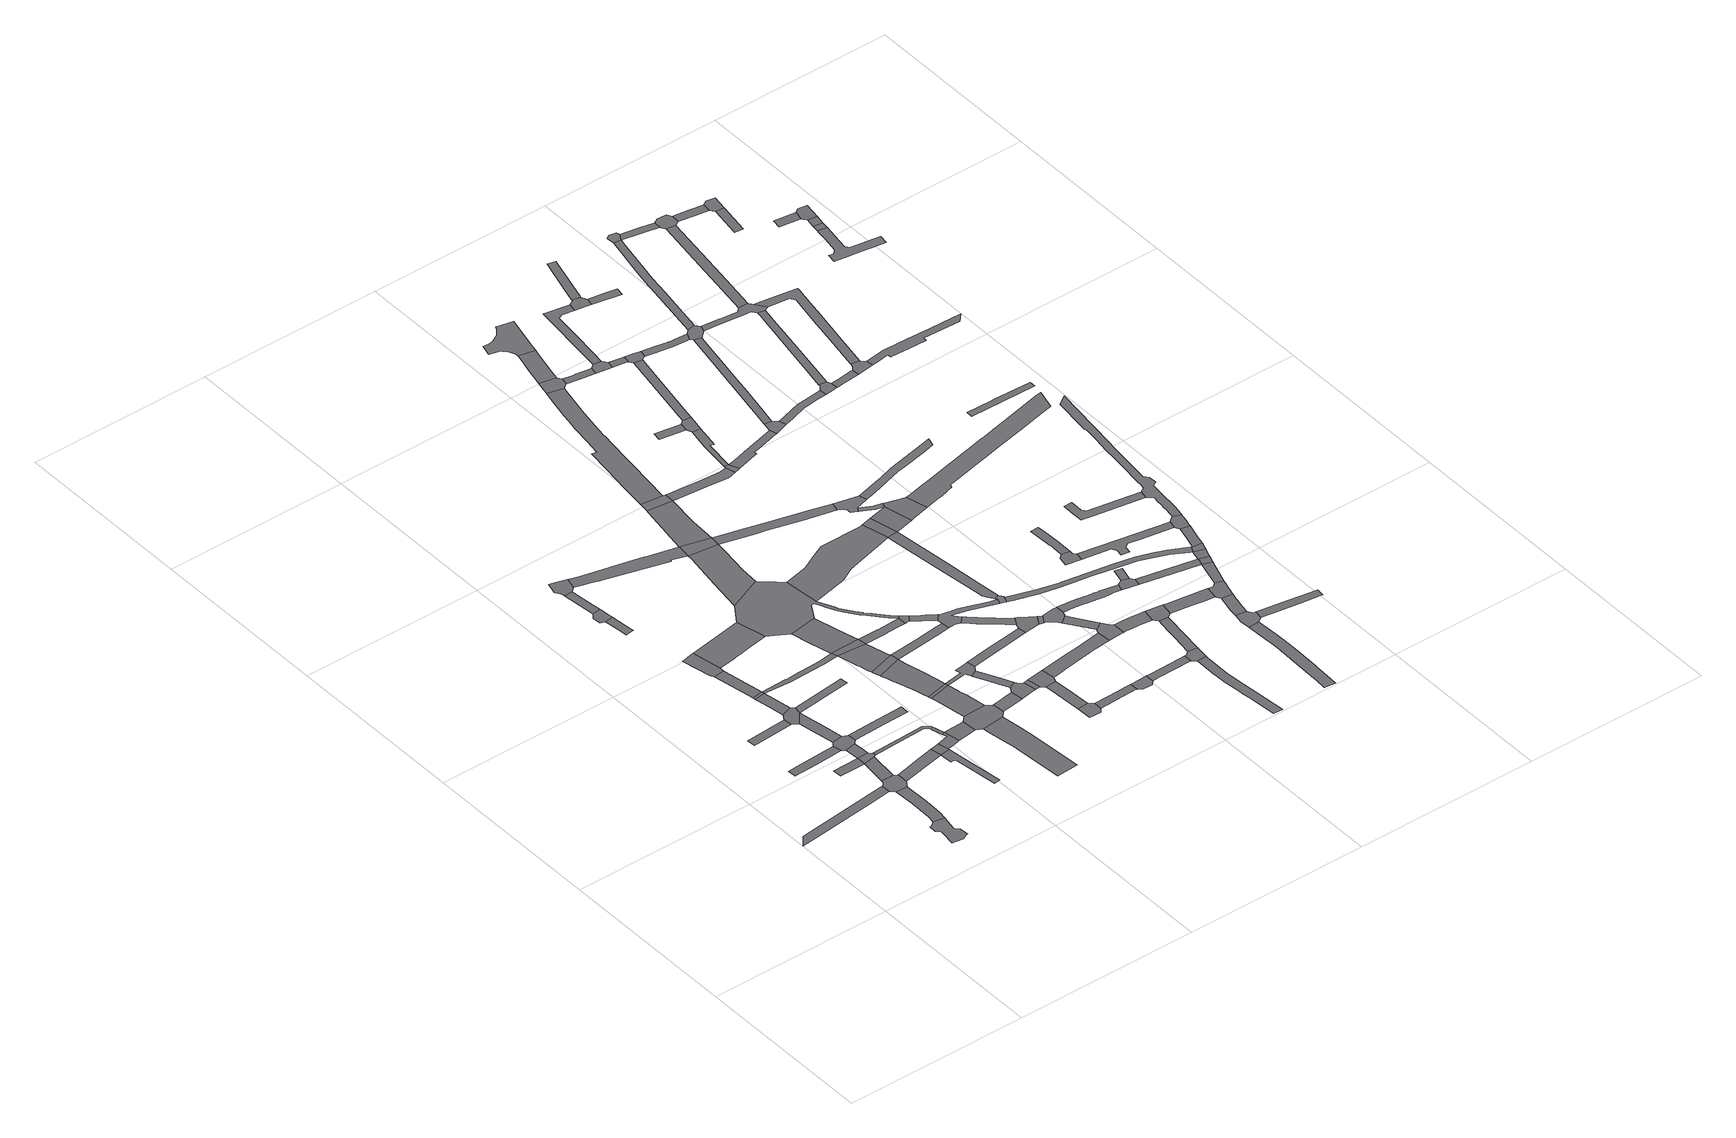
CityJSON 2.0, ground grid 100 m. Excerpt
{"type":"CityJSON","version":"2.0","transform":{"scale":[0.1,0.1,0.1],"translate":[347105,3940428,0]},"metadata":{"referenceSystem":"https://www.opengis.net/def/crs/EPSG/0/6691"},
"CityObjects":{
"road1":{"type":"Road","attributes":{"RoadStructureAttribute.sectionType":"1"},"geometry":[{"type":"MultiSurface","lod":"1","boundaries":[[[0,1,2,3,4,5,6,7,8]]]}]},
"road2":{"type":"Road","geometry":[{"type":"MultiSurface","lod":"1","boundaries":[[[9,10,11,12,13,14,15,16,17,18,19,20,21,22,23]]]}]},
"road3":{"type":"Road","attributes":{"RoadStructureAttribute.sectionType":"1"},"geometry":[{"type":"MultiSurface","lod":"1","boundaries":[[[24,25,26,27,28,29]]]}]},
"road4":{"type":"Road","attributes":{"RoadStructureAttribute.sectionType":"1"},"geometry":[{"type":"MultiSurface","lod":"1","boundaries":[[[30,31,32,33,34,35,36,37,38,39,9,23]]]}]},
"road5":{"type":"Road","attributes":{"RoadStructureAttribute.sectionType":"1"},"geometry":[{"type":"MultiSurface","lod":"1","boundaries":[[[40,41,42,43]]]}]},
"road6":{"type":"Road","attributes":{"RoadStructureAttribute.sectionType":"1"},"geometry":[{"type":"MultiSurface","lod":"1","boundaries":[[[44,45,46,47]]]}]},
"road7":{"type":"Road","geometry":[{"type":"MultiSurface","lod":"1","boundaries":[[[48,49,50,51,52,53,54,3,2,36,35,55,56,57]]]}]},
"road8":{"type":"Road","attributes":{"RoadStructureAttribute.sectionType":"1"},"geometry":[{"type":"MultiSurface","lod":"1","boundaries":[[[58,59,43,48,57]]]}]},
"road9":{"type":"Road","geometry":[{"type":"MultiSurface","lod":"1","boundaries":[[[59,60,61,62,63,64,65,40,43]]]}]},
"road10":{"type":"Road","attributes":{"RoadStructureAttribute.sectionType":"1"},"geometry":[{"type":"MultiSurface","lod":"1","boundaries":[[[66,67,68,69,70,71,72,40,65]]]}]},
"road11":{"type":"Road","geometry":[{"type":"MultiSurface","lod":"1","boundaries":[[[70,69,73,74,75,76,24,29]]]}]},
"road12":{"type":"Road","attributes":{"RoadStructureAttribute.sectionType":"1"},"geometry":[{"type":"MultiSurface","lod":"1","boundaries":[[[77,78,79,80,76,75]]]}]},
"road13":{"type":"Road","geometry":[{"type":"MultiSurface","lod":"1","boundaries":[[[81,82,83,44,47,79,78,84]]]}]},
"road14":{"type":"Road","attributes":{"RoadStructureAttribute.sectionType":"1"},"geometry":[{"type":"MultiSurface","lod":"1","boundaries":[[[85,86,87,82,81,88]]]}]},
"road15":{"type":"Road","geometry":[{"type":"MultiSurface","lod":"1","boundaries":[[[89,90,91,85,88]]]}]},
"road16":{"type":"Road","attributes":{"RoadStructureAttribute.sectionType":"1"},"geometry":[{"type":"MultiSurface","lod":"1","boundaries":[[[92,93,94,56,55,95,96]]]}]},
"road17":{"type":"Road","attributes":{"RoadStructureAttribute.sectionType":"1"},"geometry":[{"type":"MultiSurface","lod":"1","boundaries":[[[97,98,99,91,90]]]}]},
"road18":{"type":"Road","geometry":[{"type":"MultiSurface","lod":"1","boundaries":[[[100,101,102,103,104,105,106,99,98]]]}]},
"road19":{"type":"Road","attributes":{"RoadStructureAttribute.sectionType":"1"},"geometry":[{"type":"MultiSurface","lod":"1","boundaries":[[[107,108,109,110,111,112,113]]]}]},
"road20":{"type":"Road","geometry":[{"type":"MultiSurface","lod":"1","boundaries":[[[114,115,116,113,112,117,118]]]}]},
"road21":{"type":"Road","attributes":{"RoadStructureAttribute.sectionType":"1"},"geometry":[{"type":"MultiSurface","lod":"1","boundaries":[[[119,120,121,122,114,118]]]}]},
"road22":{"type":"Road","attributes":{"RoadStructureAttribute.sectionType":"1"},"geometry":[{"type":"MultiSurface","lod":"1","boundaries":[[[123,124,125,126,127,128,129,130,131,132,62,61]]]}]},
"road23":{"type":"Road","attributes":{"RoadStructureAttribute.sectionType":"1"},"geometry":[{"type":"MultiSurface","lod":"1","boundaries":[[[133,134,135,136,137,138,139,140,141,142,96]]]}]},
"road24":{"type":"Road","geometry":[{"type":"MultiSurface","lod":"1","boundaries":[[[143,144,145,146,147,121,120,148,149]]]}]},
"road25":{"type":"Road","attributes":{"RoadStructureAttribute.sectionType":"1"},"geometry":[{"type":"MultiSurface","lod":"1","boundaries":[[[73,150,151,152,153,154,74]]]}]},
"road26":{"type":"Road","geometry":[{"type":"MultiSurface","lod":"1","boundaries":[[[142,155,156,92,96]]]}]},
"road27":{"type":"Road","attributes":{"RoadStructureAttribute.sectionType":"1"},"geometry":[{"type":"MultiSurface","lod":"1","boundaries":[[[78,157,158,159,160,84]]]}]},
"road28":{"type":"Road","geometry":[{"type":"MultiSurface","lod":"1","boundaries":[[[128,127,161,156,155,162,163,164,165]]]}]},
"road29":{"type":"Road","attributes":{"function":"2","RoadStructureAttribute.sectionType":"1"},"geometry":[{"type":"MultiSurface","lod":"1","boundaries":[[[166,102,101,167,168,169,170,171,172,173,174]]]}]},
"road30":{"type":"Road","attributes":{"RoadStructureAttribute.sectionType":"1"},"geometry":[{"type":"MultiSurface","lod":"1","boundaries":[[[175,176,177,178,179,180,181,89,88,182,183,184,185]]]}]},
"road31":{"type":"Road","attributes":{"RoadStructureAttribute.sectionType":"1"},"geometry":[{"type":"MultiSurface","lod":"1","boundaries":[[[186,187,188,128,165]]]}]},
"road32":{"type":"Road","attributes":{"RoadStructureAttribute.sectionType":"1"},"geometry":[{"type":"MultiSurface","lod":"1","boundaries":[[[189,190,191,192,193,194,195,196,197,198,199,200,201,202,203,204,205,206,207]]]}]},
"road33":{"type":"Road","attributes":{"RoadStructureAttribute.sectionType":"1"},"geometry":[{"type":"MultiSurface","lod":"1","boundaries":[[[208,209,210,211,212,213,214,149,148,215,216,217,218,219,220,221]]]}]},
"road34":{"type":"Road","geometry":[{"type":"MultiSurface","lod":"1","boundaries":[[[222,223,188,187,198,197,224,225]]]}]},
"road35":{"type":"Road","attributes":{"RoadStructureAttribute.sectionType":"1"},"geometry":[{"type":"MultiSurface","lod":"1","boundaries":[[[226,227,228,229,230,231,223,222,232,233,234,235,236,237,238,239,240,241]]]}]},
"road36":{"type":"Road","geometry":[{"type":"MultiSurface","lod":"1","boundaries":[[[242,243,226,241,244]]]}]},
"road37":{"type":"Road","attributes":{"RoadStructureAttribute.sectionType":"1"},"geometry":[{"type":"MultiSurface","lod":"1","boundaries":[[[245,246,247,248,249,250,251,252,253,254,255,256,257,242,244,258,259,260,261,262,263,264,265,266]]]}]},
"road38":{"type":"Road","attributes":{"RoadStructureAttribute.sectionType":"1"},"geometry":[{"type":"MultiSurface","lod":"1","boundaries":[[[267,268,269,270,271,272,273,274,275,185]]]}]},
"road39":{"type":"Road","geometry":[{"type":"MultiSurface","lod":"1","boundaries":[[[276,274,273,277,278,279,245,266]]]}]},
"road40":{"type":"Road","geometry":[{"type":"MultiSurface","lod":"1","boundaries":[[[280,175,185,275]]]}]},
"road41":{"type":"Road","attributes":{"RoadStructureAttribute.sectionType":"1"},"geometry":[{"type":"MultiSurface","lod":"1","boundaries":[[[281,175,280,282,283,284,285]]]}]},
"road42":{"type":"Road","attributes":{"RoadStructureAttribute.sectionType":"1"},"geometry":[{"type":"MultiSurface","lod":"1","boundaries":[[[286,287,288,225,224,289,290,291]]]}]},
"road43":{"type":"Road","geometry":[{"type":"MultiSurface","lod":"1","boundaries":[[[292,285,284,293,294,295,296,297,298,299,300,301,302,303,304,305,306,307,308,309,310,311,312,313,314,315,316,317,318,319,320,321,322,323,324,325,326,327,166,174]]]}]},
"road44":{"type":"Road","geometry":[{"type":"MultiSurface","lod":"1","boundaries":[[[328,329,330,331,332,244,241,333,334,335,336,337]]]}]},
"road45":{"type":"Road","attributes":{"RoadStructureAttribute.sectionType":"1"},"geometry":[{"type":"MultiSurface","lod":"1","boundaries":[[[338,339,340,341,308,342,343,280,275]]]}]},
"road46":{"type":"Road","attributes":{"RoadStructureAttribute.sectionType":"1"},"geometry":[{"type":"MultiSurface","lod":"1","boundaries":[[[335,344,345,346,347,348,349,336]]]}]},
"road47":{"type":"Road","geometry":[{"type":"MultiSurface","lod":"1","boundaries":[[[350,351,352,353,354,348,347,286,291]]]}]},
"road48":{"type":"Road","geometry":[{"type":"MultiSurface","lod":"1","boundaries":[[[355,356,208,221]]]}]},
"road49":{"type":"Road","attributes":{"RoadStructureAttribute.sectionType":"1"},"geometry":[{"type":"MultiSurface","lod":"1","boundaries":[[[357,358,359,360,361,362,363,276,266]]]}]},
"road50":{"type":"Road","attributes":{"RoadStructureAttribute.sectionType":"1"},"geometry":[{"type":"MultiSurface","lod":"1","boundaries":[[[364,365,366,352,351]]]}]},
"road51":{"type":"Road","geometry":[{"type":"MultiSurface","lod":"1","boundaries":[[[367,368,369,370,371,372]]]}]},
"road52":{"type":"Road","attributes":{"RoadStructureAttribute.sectionType":"1"},"geometry":[{"type":"MultiSurface","lod":"1","boundaries":[[[373,374,375,376,368,367]]]}]},
"road53":{"type":"Road","attributes":{"function":"3","RoadStructureAttribute.sectionType":"1"},"geometry":[{"type":"MultiSurface","lod":"1","boundaries":[[[377,378,379,208,356,380,381,382]]]}]},
"road54":{"type":"Road","geometry":[{"type":"MultiSurface","lod":"1","boundaries":[[[374,383,384,365,364,375]]]}]},
"road55":{"type":"Road","geometry":[{"type":"MultiSurface","lod":"1","boundaries":[[[385,309,308,341,386,387]]]}]},
"road56":{"type":"Road","geometry":[{"type":"MultiSurface","lod":"1","boundaries":[[[388,389,390,377,382]]]}]},
"road57":{"type":"Road","geometry":[{"type":"MultiSurface","lod":"1","boundaries":[[[386,391,392,393,394,395,396,387]]]}]},
"road58":{"type":"Road","attributes":{"RoadStructureAttribute.sectionType":"1"},"geometry":[{"type":"MultiSurface","lod":"1","boundaries":[[[397,398,399,400,328,337]]]}]},
"road59":{"type":"Road","attributes":{"RoadStructureAttribute.sectionType":"1"},"geometry":[{"type":"MultiSurface","lod":"1","boundaries":[[[371,401,402,403,404,405,406,407,372]]]}]},
"road60":{"type":"Road","attributes":{"RoadStructureAttribute.sectionType":"1"},"geometry":[{"type":"MultiSurface","lod":"1","boundaries":[[[221,408,409,327,326,410,411,412,355,413,414,415,416,417,418,419,420,356,355]]]}]},
"road61":{"type":"Road","attributes":{"function":"2","RoadStructureAttribute.sectionType":"1"},"geometry":[{"type":"MultiSurface","lod":"1","boundaries":[[[421,422,423,424,425,426,427,324,323,428,429,430,431,432]]]}]},
"road62":{"type":"Road","attributes":{"RoadStructureAttribute.sectionType":"1"},"geometry":[{"type":"MultiSurface","lod":"1","boundaries":[[[433,434,435,436,437,438,439,440,441,442,443,444,445,446]]]}]},
"road63":{"type":"Road","attributes":{"RoadStructureAttribute.sectionType":"1"},"geometry":[{"type":"MultiSurface","lod":"1","boundaries":[[[447,448,449,450,451,452,453,454,455,456,457,458,394,393,360,359,459,438,437]]]}]},
"road64":{"type":"Road","attributes":{"RoadStructureAttribute.sectionType":"1"},"geometry":[{"type":"MultiSurface","lod":"1","boundaries":[[[383,460,461,462,463,464,465,466,467,468,469,470,471,472,473,474,384]]]}]},
"road65":{"type":"Road","geometry":[{"type":"MultiSurface","lod":"1","boundaries":[[[475,476,405,404,477,478,479,480]]]}]},
"road66":{"type":"Road","attributes":{"function":"3","RoadStructureAttribute.sectionType":"1"},"geometry":[{"type":"MultiSurface","lod":"1","boundaries":[[[481,482,483,484,485,486,487,488,489,490,491,492,493,494,495,390,389,496,497,498,499,500,501,502,503,504,505,506,507,508,509,510]]]}]},
"road67":{"type":"Road","attributes":{"RoadStructureAttribute.sectionType":"1"},"geometry":[{"type":"MultiSurface","lod":"1","boundaries":[[[511,512,513,514,388,382,515,516,517]]]}]},
"road68":{"type":"Road","geometry":[{"type":"MultiSurface","lod":"1","boundaries":[[[518,519,520,446,445,399,398,521]]]}]},
"road69":{"type":"Road","attributes":{"RoadStructureAttribute.sectionType":"1"},"geometry":[{"type":"MultiSurface","lod":"1","boundaries":[[[518,521,522,523]]]}]},
"road70":{"type":"Road","geometry":[{"type":"MultiSurface","lod":"1","boundaries":[[[452,451,524,525,526,527,528,529,530]]]}]},
"road71":{"type":"Road","attributes":{"RoadStructureAttribute.sectionType":"1"},"geometry":[{"type":"MultiSurface","lod":"1","boundaries":[[[531,532,533,475,480,534,535]]]}]},
"road72":{"type":"Road","geometry":[{"type":"MultiSurface","lod":"1","boundaries":[[[536,537,538,523,522,539,540,541,542,543,544,545]]]}]},
"road73":{"type":"Road","attributes":{"RoadStructureAttribute.sectionType":"1"},"geometry":[{"type":"MultiSurface","lod":"1","boundaries":[[[529,546,547,548,549,550,551,552,553,554,555,556,557,530]]]}]},
"road74":{"type":"Road","attributes":{"RoadStructureAttribute.sectionType":"1"},"geometry":[{"type":"MultiSurface","lod":"1","boundaries":[[[558,543,542,559,560]]]}]},
"road75":{"type":"Road","attributes":{"function":"2","RoadStructureAttribute.sectionType":"1"},"geometry":[{"type":"MultiSurface","lod":"1","boundaries":[[[550,549,432]]]}]},
"road76":{"type":"Road","geometry":[{"type":"MultiSurface","lod":"1","boundaries":[[[561,562,563,564,511,517]]]}]},
"road77":{"type":"Road","geometry":[{"type":"MultiSurface","lod":"1","boundaries":[[[565,566,560,559,472,471,567,568,569,570]]]}]},
"road78":{"type":"Road","attributes":{"RoadStructureAttribute.sectionType":"1"},"geometry":[{"type":"MultiSurface","lod":"1","boundaries":[[[571,572,573,574,575,576,577,578,579,580,581,582,583,584,585,586,587,588,589,590,591]]]}]},
"road79":{"type":"Road","geometry":[{"type":"MultiSurface","lod":"1","boundaries":[[[548,592,421,549]]]}]},
"road80":{"type":"Road","geometry":[{"type":"MultiSurface","lod":"1","boundaries":[[[593,594,595,596,597,598,599,600,481,510]]]}]},
"road81":{"type":"Road","attributes":{"RoadStructureAttribute.sectionType":"1"},"geometry":[{"type":"MultiSurface","lod":"1","boundaries":[[[601,602,603,604,605]]]}]},
"road82":{"type":"Road","attributes":{"RoadStructureAttribute.sectionType":"1"},"geometry":[{"type":"MultiSurface","lod":"1","boundaries":[[[606,564,563,607,608,609,610]]]}]},
"road83":{"type":"Road","geometry":[{"type":"MultiSurface","lod":"1","boundaries":[[[581,580,611,612,613,531,535]]]}]},
"road84":{"type":"Road","geometry":[{"type":"MultiSurface","lod":"1","boundaries":[[[614,417,416,615,616,617,618,619]]]}]},
"road85":{"type":"Road","attributes":{"function":"3","RoadStructureAttribute.sectionType":"1"},"geometry":[{"type":"MultiSurface","lod":"1","boundaries":[[[620,621,622,623,624,625,598,597,626,627,628,629]]]}]},
"road86":{"type":"Road","attributes":{"function":"2","RoadStructureAttribute.sectionType":"1"},"geometry":[{"type":"MultiSurface","lod":"1","boundaries":[[[630,592,548,631,632]]]}]},
"road87":{"type":"Road","attributes":{"RoadStructureAttribute.sectionType":"1"},"geometry":[{"type":"MultiSurface","lod":"1","boundaries":[[[633,634,618,617,635,636,637,632]]]}]},
"road88":{"type":"Road","attributes":{"RoadStructureAttribute.sectionType":"1"},"geometry":[{"type":"MultiSurface","lod":"1","boundaries":[[[638,639,640,641,642,643,644,645,646,647,648,649,650,651,565,570]]]}]},
"road89":{"type":"Road","geometry":[{"type":"MultiSurface","lod":"1","boundaries":[[[609,652,653,601,605,610]]]}]},
"road90":{"type":"Road","attributes":{"RoadStructureAttribute.sectionType":"1"},"geometry":[{"type":"MultiSurface","lod":"1","boundaries":[[[594,654,655,656,657,658,595]]]}]},
"road91":{"type":"Road","attributes":{"RoadStructureAttribute.sectionType":"1"},"geometry":[{"type":"MultiSurface","lod":"1","boundaries":[[[544,659,660,661,662,663,664,665,666,667,668,669,670,671,672,673,674,675,676,677,678,679,680,681,682,683,684,685,686,687,688,689,545]]]}]},
"road92":{"type":"Road","attributes":{"RoadStructureAttribute.sectionType":"1"},"geometry":[{"type":"MultiSurface","lod":"1","boundaries":[[[611,690,691,692,693,694,695,696,697,698,699,700,701,702,703,704,705,612]]]}]},
"road93":{"type":"Road","geometry":[{"type":"MultiSurface","lod":"1","boundaries":[[[706,707,708,709,710,711,712,713,714,715,716,717,718,719,720,721,722,723,724,725,726,727,728,729,730,731,732,733,734,735,736,620,629]]]}]},
"road94":{"type":"Road","attributes":{"RoadStructureAttribute.sectionType":"1"},"geometry":[{"type":"MultiSurface","lod":"1","boundaries":[[[562,737,738,739,740,741,742,743,744,745,746,563]]]}]},
"road95":{"type":"Road","geometry":[{"type":"MultiSurface","lod":"1","boundaries":[[[747,633,632,631,748,749,750]]]}]},
"road96":{"type":"Road","geometry":[{"type":"MultiSurface","lod":"1","boundaries":[[[646,697,696,751,752,753,647]]]}]},
"road97":{"type":"Road","geometry":[{"type":"MultiSurface","lod":"1","boundaries":[[[754,755,756,656,655,757,758,759]]]}]},
"road98":{"type":"Road","attributes":{"RoadStructureAttribute.sectionType":"1"},"geometry":[{"type":"MultiSurface","lod":"1","boundaries":[[[760,761,762,763,764,765,653,652]]]}]},
"road99":{"type":"Road","attributes":{"RoadStructureAttribute.sectionType":"1"},"geometry":[{"type":"MultiSurface","lod":"1","boundaries":[[[766,767,768,769,770,771,772,773,774,775,776,777,778,779,780,781,782,783,784,785,786,787,788,789,790,791,792,526,525]]]}]},
"road100":{"type":"Road","geometry":[{"type":"MultiSurface","lod":"1","boundaries":[[[793,674,673,794,795,796]]]}]},
"road101":{"type":"Road","attributes":{"RoadStructureAttribute.sectionType":"1"},"geometry":[{"type":"MultiSurface","lod":"1","boundaries":[[[797,759,758,798,799,800]]]}]},
"road102":{"type":"Road","attributes":{"RoadStructureAttribute.sectionType":"1"},"geometry":[{"type":"MultiSurface","lod":"1","boundaries":[[[801,802,803,804,805,806,807]]]}]},
"road103":{"type":"Road","attributes":{"RoadStructureAttribute.sectionType":"1"},"geometry":[{"type":"MultiSurface","lod":"1","boundaries":[[[808,809,810,811,812,813,814,815,816,817,818,819,820,821,822,823,824,825,826,827]]]}]},
"road104":{"type":"Road","geometry":[{"type":"MultiSurface","lod":"1","boundaries":[[[828,829,830,831,832,743,742]]]}]},
"road105":{"type":"Road","attributes":{"RoadStructureAttribute.sectionType":"1"},"geometry":[{"type":"MultiSurface","lod":"1","boundaries":[[[833,834,835,836,793,796]]]}]},
"road106":{"type":"Road","attributes":{"RoadStructureAttribute.sectionType":"1"},"geometry":[{"type":"MultiSurface","lod":"1","boundaries":[[[837,838,839,840,841,842,843,844,803,802]]]}]},
"road107":{"type":"Road","attributes":{"RoadStructureAttribute.sectionType":"1"},"geometry":[{"type":"MultiSurface","lod":"1","boundaries":[[[845,846,752,751,847,848,849,850,851,852,853,854,855]]]}]},
"road108":{"type":"Road","attributes":{"RoadStructureAttribute.sectionType":"1"},"geometry":[{"type":"MultiSurface","lod":"1","boundaries":[[[755,856,857,858,859,860,861,862,863,864,756]]]}]},
"road109":{"type":"Road","geometry":[{"type":"MultiSurface","lod":"1","boundaries":[[[799,763,762,865,866,867,868,869,870,800]]]}]},
"road110":{"type":"Road","attributes":{"RoadStructureAttribute.sectionType":"1"},"geometry":[{"type":"MultiSurface","lod":"1","boundaries":[[[619,871,872,873,874,875,876,877,878,879,880,881,882,883,614]]]}]},
"road111":{"type":"Road","geometry":[{"type":"MultiSurface","lod":"1","boundaries":[[[884,885,808,827,886,887,888,889,890]]]}]},
"road112":{"type":"Road","attributes":{"RoadStructureAttribute.sectionType":"1"},"geometry":[{"type":"MultiSurface","lod":"1","boundaries":[[[889,891,892,893,894,895,896,897,898,899,900,901,902,903,890]]]}]},
"road113":{"type":"Road","attributes":{"RoadStructureAttribute.sectionType":"1"},"geometry":[{"type":"MultiSurface","lod":"1","boundaries":[[[904,905,906,795,794]]]}]},
"road114":{"type":"Road","attributes":{"RoadStructureAttribute.sectionType":"1"},"geometry":[{"type":"MultiSurface","lod":"1","boundaries":[[[907,908,909,910,911,912,913,914,915,916,832,831]]]}]},
"road115":{"type":"Road","geometry":[{"type":"MultiSurface","lod":"1","boundaries":[[[917,918,845,855,898,897,919,920,921,922,923,924]]]}]},
"road116":{"type":"Road","attributes":{"RoadStructureAttribute.sectionType":"1"},"geometry":[{"type":"MultiSurface","lod":"1","boundaries":[[[925,926,927,928,929,930,931,932,933,830,829]]]}]},
"road117":{"type":"Road","attributes":{"RoadStructureAttribute.sectionType":"1"},"geometry":[{"type":"MultiSurface","lod":"1","boundaries":[[[934,935,936,937,938,939,867,866,940,941,942,943,944]]]}]},
"road118":{"type":"Road","attributes":{"RoadStructureAttribute.sectionType":"1"},"geometry":[{"type":"MultiSurface","lod":"1","boundaries":[[[945,807,806,946,947,948,949,950,951,952,953,954]]]}]},
"road119":{"type":"Road","geometry":[{"type":"MultiSurface","lod":"1","boundaries":[[[955,956,862,861,957,958,959,960,961]]]}]},
"road120":{"type":"Road","attributes":{"RoadStructureAttribute.sectionType":"1"},"geometry":[{"type":"MultiSurface","lod":"1","boundaries":[[[962,963,964,905,917,924]]]}]},
"road121":{"type":"Road","attributes":{"RoadStructureAttribute.sectionType":"1"},"geometry":[{"type":"MultiSurface","lod":"1","boundaries":[[[886,965,966,967,968,969,970,887]]]}]},
"road122":{"type":"Road","geometry":[{"type":"MultiSurface","lod":"1","boundaries":[[[971,906,905,964]]]}]},
"road123":{"type":"Road","attributes":{"RoadStructureAttribute.sectionType":"1"},"geometry":[{"type":"MultiSurface","lod":"1","boundaries":[[[972,955,961,973,974,975,976]]]}]},
"road124":{"type":"Road","attributes":{"RoadStructureAttribute.sectionType":"1"},"geometry":[{"type":"MultiSurface","lod":"1","boundaries":[[[977,978,979,980,981,959,958]]]}]},
"road125":{"type":"Road","attributes":{"RoadStructureAttribute.sectionType":"1"},"geometry":[{"type":"MultiSurface","lod":"1","boundaries":[[[782,982,906,971,983,984]]]}]},
"road126":{"type":"Road","geometry":[{"type":"MultiSurface","lod":"1","boundaries":[[[985,986,934,944,913,912,987,988]]]}]},
"road127":{"type":"Road","geometry":[{"type":"MultiSurface","lod":"1","boundaries":[[[989,930,929,990,991,992,993,994]]]}]},
"road128":{"type":"Road","geometry":[{"type":"MultiSurface","lod":"1","boundaries":[[[783,782,984,995,996,997]]]}]},
"road129":{"type":"Road","attributes":{"function":"2","RoadStructureAttribute.sectionType":"1"},"geometry":[{"type":"MultiSurface","lod":"1","boundaries":[[[749,998,999,1000,1001,1002,1003,1004,1005,1006,1007,1008,1009,1010,1011,1012,1013,1014,1015,1016,1017,1018,1019,1020,1021,1022,1023,1024,1025,1026,1027,1028,1029,1030,750]]]}]},
"road130":{"type":"Road","attributes":{"RoadStructureAttribute.sectionType":"1"},"geometry":[{"type":"MultiSurface","lod":"1","boundaries":[[[1031,1032,1033,1034,1035,1036,1037,1038,1039]]]}]},
"road131":{"type":"Road","attributes":{"RoadStructureAttribute.sectionType":"1"},"geometry":[{"type":"MultiSurface","lod":"1","boundaries":[[[1040,1041,997,996,1042,1043,1044,1045,1046,1047]]]}]},
"road132":{"type":"Road","attributes":{"RoadStructureAttribute.sectionType":"1"},"geometry":[{"type":"MultiSurface","lod":"1","boundaries":[[[1048,1049,1050,992,991,1051,1052,1053,1054,1055]]]}]},
"road133":{"type":"Road","geometry":[{"type":"MultiSurface","lod":"1","boundaries":[[[953,1047,1046,1056,1057,1058,1059,1060,954]]]}]},
"road134":{"type":"Road","attributes":{"RoadStructureAttribute.sectionType":"1"},"geometry":[{"type":"MultiSurface","lod":"1","boundaries":[[[993,1061,1062,1063,1064,1065,1066,1067,994]]]}]},
"road135":{"type":"Road","geometry":[{"type":"MultiSurface","lod":"1","boundaries":[[[987,1068,1069,1070,1071,1064,1063,1072,1073,1074,1075,1076,1077,1078,988]]]}]},
"road136":{"type":"Road","geometry":[{"type":"MultiSurface","lod":"1","boundaries":[[[1079,1080,1081,1082,1083,1055,1054]]]}]},
"road137":{"type":"Road","attributes":{"RoadStructureAttribute.sectionType":"1"},"geometry":[{"type":"MultiSurface","lod":"1","boundaries":[[[1084,1085,1086,1087,1088,1089,1090,1091,1092,986,985,1093,1094,1095,1096,1088,1097,1098,1099]]]}]},
"road138":{"type":"Road","attributes":{"RoadStructureAttribute.sectionType":"1"},"geometry":[{"type":"MultiSurface","lod":"1","boundaries":[[[1100,1101,1102,1103,1104,1105,1082,1081,1106,1107,1108,1109,1110,1111,1112,1113,1114,1073,1072]]]}]},
"road139":{"type":"Road","geometry":[{"type":"MultiSurface","lod":"1","boundaries":[[[1115,1116,1117,1118,1119,1120,1121,1122,1123,1124,1125,1126,1127,1039,1038,1128,1129,1130,1131,1132,1133,1134,1060,1059,1135,1136,1137,1138,1139,1140,1141,1142,1143,1144,1145,1146,1147,1148,1149,1150,1151,1152]]]}]},
"road140":{"type":"Road","geometry":[{"type":"MultiSurface","lod":"1","boundaries":[[[1153,1089,1088,1087,1154,1155]]]}]},
"road141":{"type":"Road","attributes":{"RoadStructureAttribute.sectionType":"1"},"geometry":[{"type":"MultiSurface","lod":"1","boundaries":[[[1156,1157,1158,1159,1160,1161]]]}]},
"road142":{"type":"Road","attributes":{"RoadStructureAttribute.sectionType":"1"},"geometry":[{"type":"MultiSurface","lod":"1","boundaries":[[[1162,1163,1164,1165,1075,1074,1166,1167,1168]]]}]},
"road143":{"type":"Road","attributes":{"RoadStructureAttribute.sectionType":"1"},"geometry":[{"type":"MultiSurface","lod":"1","boundaries":[[[1079,1169,1170,1171,1172,1173,1174,1175,1176,1177,1178,1179,1180,1181,1182,1183,1184,1185,1080]]]}]},
"road144":{"type":"Road","geometry":[{"type":"MultiSurface","lod":"1","boundaries":[[[1186,1187,1188,1084,1099,1162,1168,1189]]]}]},
"road145":{"type":"Road","attributes":{"RoadStructureAttribute.sectionType":"1"},"geometry":[{"type":"MultiSurface","lod":"1","boundaries":[[[1190,1191,1192,1193,1186,1189]]]}]},
"road146":{"type":"Road","attributes":{"RoadStructureAttribute.sectionType":"1"},"geometry":[{"type":"MultiSurface","lod":"1","boundaries":[[[1194,1195,1196,1197]]]}]},
"road147":{"type":"Road","geometry":[{"type":"MultiSurface","lod":"1","boundaries":[[[1198,1192,1191,1194,1197,1199]]]}]},
"road148":{"type":"Road","attributes":{"RoadStructureAttribute.sectionType":"1"},"geometry":[{"type":"MultiSurface","lod":"1","boundaries":[[[1200,1201,1202,1203]]]}]},
"road149":{"type":"Road","attributes":{"RoadStructureAttribute.sectionType":"1"},"geometry":[{"type":"MultiSurface","lod":"1","boundaries":[[[1204,1205,1206,1207,1208,1209,1210,1211,1212,1213,1214,1215,1216,1217,1218,1219,1220,1221,1222,1223]]]}]},
"road150":{"type":"Road","geometry":[{"type":"MultiSurface","lod":"1","boundaries":[[[1224,1210,1209,1225]]]}]},
"road151":{"type":"Road","attributes":{"RoadStructureAttribute.sectionType":"1"},"geometry":[{"type":"MultiSurface","lod":"1","boundaries":[[[1226,1224,1225,1227]]]}]},
"road152":{"type":"Road","geometry":[{"type":"MultiSurface","lod":"1","boundaries":[[[1228,1229,1200,1203,1226,1227]]]}]}
},
"vertices":[
[96,617,0],[441,657,0],[561,670,0],[558,720,0],[546,719,0],[298,691,0],[93,667,0],[47,662,0],[5,607,0],
[579,370,0],[555,352,0],[547,352,0],[545,312,0],[565,289,0],[564,283,0],[552,197,0],[611,188,0],[641,203,0],[647,203,0],[645,253,0],[635,262,0],[623,274,0],[624,280,0],[638,360,0],
[565,1088,0],[344,1077,0],[292,1075,0],[294,1029,0],[431,1035,0],[575,1042,0],
[645,402,0],[646,407,0],[650,526,0],[650,537,0],[647,616,0],[646,646,0],[585,650,0],[590,537,0],[588,478,0],[586,413,0],
[600,950,0],[457,947,0],[458,897,0],[600,900,0],
[511,1380,0],[285,1366,0],[288,1320,0],[516,1334,0],
[583,753,0],[581,745,0],[579,738,0],[575,731,0],[571,727,0],[568,723,0],[567,722,0],[667,679,0],[669,740,0],[648,751,0],
[648,752,0],[664,911,0],
[674,917,0],[679,919,0],[679,937,0],[674,939,0],[665,942,0],[661,952,0],
[660,982,0],[658,1006,0],[655,1034,0],[654,1040,0],[594,1029,0],[597,1001,0],[600,953,0],
[674,1063,0],[670,1108,0],[643,1122,0],[584,1111,0],
[623,1233,0],[598,1376,0],[548,1312,0],[563,1232,0],
[588,1433,0],[531,1412,0],[531,1411,0],[605,1417,0],
[502,1580,0],[505,1562,0],[515,1503,0],[561,1590,0],
[560,1605,0],[558,1605,0],[500,1595,0],
[902,791,0],[810,771,0],[719,751,0],[803,708,0],[915,732,0],
[519,1824,0],[518,1834,0],[460,1826,0],
[517,1842,0],[519,1858,0],[490,2021,0],[483,2020,0],[468,2017,0],[416,2006,0],[448,1847,0],
[329,2367,0],[334,2320,0],[378,2324,0],[374,2366,0],[372,2384,0],[365,2457,0],[320,2452,0],
[311,2534,0],[290,2507,0],[296,2463,0],[363,2472,0],[356,2539,0],
[351,2586,0],[337,2720,0],[292,2718,0],[310,2549,0],
[828,925,0],[974,930,0],[993,914,0],[998,894,0],[1012,846,0],[1029,851,0],[1016,899,0],[1009,923,0],[977,948,0],[831,943,0],
[915,727,0],[915,708,0],[919,661,0],[928,664,0],[944,655,0],[948,629,0],[975,413,0],[1010,418,0],[979,657,0],[969,739,0],
[320,2820,0],[319,2820,0],[286,2829,0],[269,2766,0],[291,2732,0],[359,2741,0],[378,2803,0],
[685,1062,0],[847,1068,0],[991,1073,0],[989,1119,0],[854,1114,0],
[968,744,0],[955,803,0],
[830,1403,0],[907,1412,0],[902,1452,0],[820,1442,0],
[1020,817,0],[987,748,0],[1032,757,0],[1033,758,0],[1044,760,0],
[787,2074,0],[522,1859,0],[614,1874,0],[623,1875,0],[654,1881,0],[723,1893,0],[767,1901,0],[776,1903,0],[825,1913,0],
[983,1626,0],[904,1615,0],[849,1612,0],[779,1609,0],[712,1606,0],[701,1606,0],[561,1605,0],[708,1579,0],[786,1581,0],[907,1585,0],[994,1592,0],
[1107,770,0],[1151,777,0],[1144,854,0],
[1355,282,0],[1355,288,0],[1344,443,0],[1343,455,0],[1337,514,0],[1333,562,0],[1323,661,0],[1312,744,0],[1309,770,0],[1185,756,0],[1186,746,0],[1187,734,0],[1213,560,0],[1214,550,0],[1223,446,0],[1224,436,0],[1232,316,0],[1235,280,0],[1235,276,0],
[925,2670,0],[767,2708,0],[753,2711,0],[597,2748,0],[550,2759,0],[426,2789,0],[407,2794,0],[406,2727,0],[451,2714,0],[486,2703,0],[499,2699,0],[829,2608,0],[836,2619,0],[918,2592,0],
[1296,889,0],[1172,883,0],[1336,800,0],[1329,866,0],
[1138,1080,0],[1144,1051,0],[1152,1009,0],[1159,966,0],[1164,938,0],[1166,924,0],[1292,915,0],[1290,930,0],[1287,947,0],[1284,969,0],[1282,979,0],[1280,993,0],[1273,1024,0],[1271,1032,0],[1266,1055,0],[1256,1105,0],
[1134,1097,0],[1137,1086,0],[1253,1124,0],
[1058,1354,0],[1060,1349,0],[1062,1344,0],[1070,1320,0],[1080,1288,0],[1089,1261,0],[1090,1256,0],[1100,1224,0],[1104,1212,0],[1110,1192,0],[1120,1157,0],[1128,1122,0],[1133,1104,0],[1244,1172,0],[1225,1261,0],[1223,1269,0],[1222,1273,0],[1220,1279,0],[1212,1314,0],[1205,1349,0],[1198,1383,0],[1195,1398,0],
[1017,1505,0],[1022,1483,0],[1023,1480,0],[1028,1461,0],[1033,1439,0],[1039,1418,0],[1044,1402,0],[1185,1443,0],[1150,1580,0],
[1190,1444,0],[1046,1393,0],[1054,1369,0],[1058,1356,0],
[1143,1627,0],
[954,1749,0],[1136,1657,0],[1113,1752,0],[1083,1873,0],[931,1849,0],
[1452,885,0],[1417,880,0],[1375,873,0],[1387,807,0],[1427,813,0],[1462,818,0],
[863,1890,0],[1132,1957,0],[1150,1960,0],[1161,1935,0],[1180,1895,0],[1200,1855,0],[1204,1847,0],[1222,1817,0],[1245,1784,0],[1262,1764,0],[1271,1754,0],[1297,1724,0],[1324,1694,0],[1339,1678,0],[1354,1662,0],[1369,1647,0],[1385,1631,0],[1397,1644,0],[1382,1659,0],[1367,1675,0],[1352,1691,0],[1338,1706,0],[1311,1736,0],[1284,1765,0],[1282,1768,0],[1260,1796,0],[1237,1827,0],[1215,1863,0],[1207,1880,0],[1196,1902,0],[1178,1943,0],[1168,1964,0],[1148,2157,0],[1111,2191,0],[1043,2253,0],[854,2173,0],
[1431,1183,0],[1416,1181,0],[1352,1172,0],[1357,1146,0],[1358,1142,0],[1361,1122,0],[1368,1124,0],[1383,1093,0],[1420,1112,0],[1437,1138,0],
[1262,1580,0],[1287,1581,0],[1369,1584,0],[1386,1585,0],[1264,1626,0],[1261,1626,0],
[1386,1087,0],[1429,1001,0],[1455,949,0],[1471,917,0],[1508,935,0],[1471,1008,0],
[1512,826,0],[1551,832,0],[1540,905,0],[1516,918,0],[1512,927,0],
[1075,2570,0],[1082,2627,0],
[1379,1417,0],[1473,1427,0],[1521,1432,0],[1517,1477,0],[1480,1474,0],[1354,1461,0],[1201,1445,0],
[1577,835,0],[1566,909,0],[1560,908,0],
[1674,603,0],[1614,599,0],[1619,518,0],[1680,516,0],[1699,539,0],[1699,584,0],
[1666,740,0],[1661,821,0],[1601,818,0],[1606,741,0],
[974,2966,0],[973,2955,0],[972,2951,0],[1083,2653,0],[1089,2771,0],[1110,2949,0],
[1671,849,0],[1661,922,0],
[1407,1636,0],[1411,1586,0],[1434,1617,0],
[1115,3004,0],[1097,3006,0],[981,3020,0],
[1457,1552,0],[1490,1528,0],[1516,1509,0],[1544,1539,0],[1497,1572,0],[1481,1584,0],
[1602,1161,0],[1776,1185,0],[1769,1230,0],[1557,1201,0],
[1777,540,0],[1793,541,0],[1831,542,0],[1916,544,0],[1915,589,0],[1879,588,0],[1837,587,0],
[914,2563,0],[883,2358,0],[1048,2355,0],[1048,2356,0],[1070,2516,0],[1259,2524,0],[1312,2511,0],[1489,2467,0],[1660,2425,0],[1672,2474,0],[1564,2502,0],[1334,2562,0],[1264,2580,0],
[1682,2269,0],[1670,2265,0],[1435,2264,0],[1371,2234,0],[1322,2208,0],[1281,2186,0],[1230,2175,0],[1214,1975,0],[1363,2007,0],[1415,2036,0],[1442,2051,0],[1717,2124,0],
[1788,1310,0],[1731,1359,0],[1670,1410,0],[1635,1445,0],[1620,1459,0],[1589,1426,0],[1600,1416,0],[1640,1376,0],[1695,1331,0],[1700,1327,0],[1741,1290,0],[1745,1287,0],[1778,1259,0],[1803,1301,0],
[1595,1487,0],[1586,1496,0],[1646,1483,0],[1672,1475,0],[1816,1426,0],[1826,1455,0],[1785,1467,0],[1699,1497,0],[1645,1516,0],[1602,1524,0],[1592,1526,0],[1547,1536,0],[1560,1436,0],
[1683,851,0],[1698,854,0],[1748,861,0],[1812,872,0],[1868,881,0],[1876,882,0],[1892,884,0],[1941,891,0],[1978,895,0],[2015,899,0],[2036,901,0],[2040,901,0],[2033,975,0],[1893,955,0],[1815,944,0],
[2010,591,0],[1933,589,0],[1918,542,0],[1940,526,0],[1991,523,0],[2011,546,0],
[1150,3925,0],[1136,3865,0],[1123,3806,0],[1110,3746,0],[1104,3713,0],[1099,3681,0],[1093,3649,0],[1088,3617,0],[1078,3548,0],[1076,3535,0],[1065,3452,0],[1064,3445,0],[1037,3450,0],[1019,3322,0],[997,3151,0],[1132,3270,0],[1134,3278,0],[1144,3360,0],[1150,3406,0],[1154,3441,0],[1164,3516,0],[1165,3522,0],[1177,3603,0],[1182,3634,0],[1187,3666,0],[1193,3697,0],[1199,3728,0],[1211,3787,0],[1224,3845,0],[1237,3903,0],
[1452,2987,0],[1414,2977,0],[1300,2987,0],[1122,3003,0],[1295,2932,0],[1419,2921,0],[1466,2934,0],
[1891,1246,0],[1822,1289,0],[1815,1294,0],[1860,1196,0],
[1886,1190,0],[1913,1233,0],
[1845,1417,0],[1848,1415,0],[1860,1448,0],[1859,1456,0],[1865,1454,0],[1847,1476,0],[1822,1463,0],
[2239,596,0],[2212,595,0],[2034,591,0],[2048,547,0],[2240,551,0],
[1987,1241,0],[1967,1239,0],[1947,1237,0],[1890,1188,0],[1931,1163,0],[1933,1162,0],[1949,1139,0],[1990,1168,0],[2004,1194,0],[2003,1241,0],
[1833,1606,0],[1812,1802,0],[1776,2129,0],[1718,2123,0],[1717,2123,0],[1719,2109,0],[1754,1804,0],[1782,1564,0],[1786,1525,0],[1789,1520,0],[1803,1494,0],[1817,1473,0],
[2079,1037,0],[2045,999,0],[2086,1027,0],
[1496,2942,0],[1499,2942,0],[1478,2994,0],[1454,2997,0],
[2128,976,0],[2115,985,0],[2052,902,0],[2090,904,0],[2116,905,0],[2129,905,0],
[2347,9,0],[2330,178,0],[2329,187,0],[2318,305,0],[2316,318,0],[2314,354,0],[2312,373,0],[2311,426,0],[2314,523,0],[2314,530,0],[2264,532,0],[2264,526,0],[2261,426,0],[2262,371,0],[2265,329,0],[2267,314,0],[2274,237,0],[2277,208,0],[2280,174,0],[2286,116,0],[2296,12,0],
[1740,2282,0],
[1261,3922,0],[1265,3922,0],[1272,3961,0],[1264,3973,0],[1256,3984,0],[1168,4005,0],[1163,3984,0],[1156,3950,0],
[1491,3361,0],[1415,3374,0],[1351,3385,0],[1343,3339,0],[1483,3315,0],
[1473,3163,0],[1498,3160,0],[1519,3154,0],[1542,3280,0],[1497,3289,0],
[2321,604,0],[2272,614,0],[2250,596,0],
[1803,2441,0],[1695,2401,0],[1697,2373,0],[1729,2357,0],[1742,2381,0],[1814,2401,0],
[1220,4222,0],[1212,4188,0],[1211,4185,0],[1195,4120,0],[1185,4077,0],[1179,4052,0],[1267,4031,0],[1283,4100,0],[1299,4168,0],[1307,4202,0],
[1840,2306,0],[1880,2154,0],[1843,2307,0],
[1851,2334,0],[1810,2346,0],[1732,2356,0],[1800,2321,0],[1841,2308,0],
[2143,905,0],[2170,904,0],[2183,904,0],[2197,903,0],[2219,902,0],[2240,899,0],[2262,897,0],[2284,894,0],[2288,894,0],[2299,965,0],[2298,965,0],[2261,968,0],[2232,971,0],[2180,974,0],
[1559,3372,0],[1514,3380,0],
[1330,3911,0],[1418,3897,0],[1425,3938,0],[1337,3951,0],[1337,3950,0],
[2022,1193,0],[2040,1191,0],[2059,1189,0],[2079,1186,0],[2107,1182,0],[2125,1180,0],[2135,1178,0],[2163,1174,0],[2191,1169,0],[2222,1164,0],[2248,1160,0],[2264,1161,0],[2269,1161,0],[2284,1158,0],[2315,1153,0],[2326,1193,0],[2292,1200,0],[2261,1205,0],[2230,1211,0],[2220,1212,0],[2199,1216,0],[2170,1220,0],[2142,1225,0],[2139,1225,0],[2113,1229,0],[2085,1233,0],[2066,1235,0],[2065,1235,0],[2046,1238,0],[2026,1240,0],[2006,1241,0],
[2339,732,0],[2340,742,0],[2344,771,0],[2347,794,0],[2350,816,0],[2353,839,0],[2356,862,0],[2307,869,0],[2304,846,0],[2300,823,0],[2297,800,0],[2295,783,0],[2294,778,0],[2290,749,0],[2288,732,0],[2288,729,0],
[1317,4244,0],[1361,4430,0],[1272,4451,0],[1268,4442,0],[1264,4433,0],[1258,4425,0],[1252,4417,0],[1246,4409,0],[1238,4402,0],[1231,4396,0],[1222,4391,0],[1213,4386,0],[1204,4382,0],[1195,4378,0],[1185,4376,0],[1175,4374,0],[1166,4373,0],[1156,4372,0],[1146,4373,0],[1136,4374,0],[1120,4312,0],[1181,4296,0],[1188,4290,0],[1194,4284,0],[1199,4278,0],[1204,4271,0],[1209,4263,0],[1212,4256,0],[1215,4248,0],[1217,4239,0],[1219,4231,0],
[1617,2974,0],[1621,2975,0],[1627,2977,0],[1624,2992,0],[1656,2999,0],[1794,3036,0],[1782,3074,0],[1684,3048,0],[1593,3024,0],[1523,3006,0],
[1856,2332,0],[1895,2158,0],[1993,2181,0],[1965,2299,0],
[2381,880,0],[2393,950,0],[2377,952,0],
[1493,3948,0],[1493,3951,0],[1449,3956,0],[1424,3896,0],[1505,3884,0],[1512,3924,0],
[1572,3439,0],[1620,3693,0],[1647,3839,0],[1602,3848,0],[1596,3816,0],[1526,3442,0],
[1867,1409,0],[1880,1405,0],[1906,1397,0],[1928,1390,0],[1951,1383,0],[1974,1376,0],[1999,1369,0],[2001,1368,0],[2103,1346,0],[2148,1339,0],[2272,1319,0],[2397,1293,0],[2504,1272,0],[2582,1245,0],[2649,1218,0],[2731,1173,0],[2743,1166,0],[2759,1199,0],[2662,1249,0],[2593,1276,0],[2515,1303,0],[2402,1326,0],[2263,1348,0],[2152,1368,0],[2142,1370,0],[2125,1373,0],[2005,1401,0],
[2357,1210,0],[2402,1135,0],[2410,1176,0],[2395,1198,0],
[1590,3912,0],[1583,3872,0],[1587,3871,0],[1595,3911,0],
[2305,1505,0],[2305,1520,0],[2260,1528,0],[2238,1510,0],[2229,1458,0],[2311,1444,0],[2319,1488,0],
[2600,574,0],[2606,462,0],[2608,404,0],[2608,375,0],[2606,252,0],[2604,161,0],[2600,76,0],[2597,16,0],[2597,15,0],[2656,8,0],[2656,10,0],[2659,52,0],[2664,159,0],[2665,177,0],[2665,195,0],[2667,303,0],[2668,405,0],[2665,475,0],[2664,496,0],[2660,577,0],
[1795,3036,0],[1868,3059,0],[1856,3097,0],[1831,3119,0],[1792,3126,0],
[2404,1236,0],[2414,1275,0],[2375,1284,0],[2365,1244,0],
[2307,1609,0],[2307,1614,0],[2303,1720,0],[2301,1750,0],[2256,1748,0],[2261,1648,0],[2262,1619,0],[2262,1610,0],
[2629,914,0],[2420,945,0],[2390,879,0],[2402,877,0],[2423,874,0],[2444,871,0],[2465,868,0],[2503,862,0],[2541,856,0],[2579,850,0],[2618,844,0],
[1502,4023,0],[1521,4175,0],[1525,4213,0],[1538,4317,0],[1562,4329,0],[1629,4317,0],[1637,4362,0],[1501,4386,0],[1456,4013,0],
[1648,3845,0],[1672,3855,0],[1680,3895,0],[1672,3897,0],[1655,3900,0],[1640,3903,0],
[1855,2413,0],[1915,2430,0],[1974,2446,0],[2055,2470,0],[2103,2479,0],[2233,2506,0],[2300,2523,0],[2312,2569,0],[2230,2549,0],[2105,2523,0],[2045,2510,0],[1963,2485,0],[1947,2481,0],
[2598,629,0],[2598,613,0],[2687,598,0],[2694,643,0],[2682,645,0],[2665,671,0],[2606,680,0],
[2672,715,0],[2674,728,0],[2678,745,0],[2682,761,0],[2686,778,0],[2690,795,0],[2695,812,0],[2635,818,0],[2632,810,0],[2628,792,0],[2624,775,0],[2620,758,0],[2613,729,0],
[2641,1085,0],[2718,1069,0],[2729,1110,0],
[1847,3202,0],[1878,3361,0],[1895,3454,0],[1920,3585,0],[1946,3719,0],[1961,3797,0],[1922,3806,0],[1917,3783,0],[1854,3449,0],[1816,3253,0],
[2681,928,0],[2658,909,0],[2699,829,0],[2704,845,0],[2709,862,0],[2713,878,0],[2716,888,0],[2723,913,0],
[1925,3077,0],[2009,3103,0],[2029,3105,0],[2088,3111,0],[2148,3117,0],[2144,3157,0],[2084,3151,0],[2001,3142,0],[1903,3112,0],
[1927,3862,0],[1881,3864,0],[1820,3868,0],[1820,3869,0],[1818,3869,0],[1759,3880,0],[1733,3843,0],[1754,3839,0],[1812,3828,0],[1899,3823,0],[1908,3823,0],
[2529,1451,0],[2463,1417,0],[2480,1392,0],[2473,1354,0],[2517,1346,0],[2524,1384,0],[2549,1401,0],[2612,1390,0],[2787,1359,0],[2800,1402,0],
[1668,4385,0],[1665,4377,0],[1688,4307,0],[1718,4302,0],[1726,4346,0],[1719,4358,0],[1711,4373,0],
[2730,938,0],[2738,963,0],[2769,1052,0],
[2748,589,0],[2899,565,0],[3003,549,0],[3014,548,0],[3019,592,0],[2869,616,0],
[2783,1091,0],
[1692,4475,0],[1714,4383,0],[1782,4634,0],[1786,4649,0],[1743,4661,0],
[1726,4300,0],[1733,4299,0],[1874,4274,0],[1882,4319,0],[1812,4331,0],
[2731,1119,0],[2787,1103,0],[2802,1146,0],
[1990,3889,0],[1949,3881,0],[2000,3830,0],[2008,3864,0],
[2164,3182,0],[2174,3120,0],[2219,3124,0],[2215,3164,0],[2206,3185,0],[2166,3192,0],
[2806,1158,0],[2817,1190,0],[2766,1196,0],
[2086,2203,0],[2088,2203,0],[2131,2215,0],[2141,2218,0],[2174,2227,0],[2179,2244,0],[2222,2253,0],[2259,2262,0],[2322,2276,0],[2331,2278,0],[2423,2298,0],[2546,2326,0],[2668,2353,0],[2698,2359,0],[2791,2380,0],[2898,2404,0],[2926,2512,0],[2892,2505,0],[2770,2478,0],[2647,2450,0],[2586,2437,0],[2575,2434,0],[2524,2423,0],[2504,2419,0],[2401,2396,0],[2353,2385,0],[2300,2373,0],[2291,2371,0],[2200,2351,0],[2117,2332,0],[2099,2328,0],[2094,2327,0],[1998,2306,0],
[2551,1705,0],[2534,1727,0],[2534,1795,0],[2489,1795,0],[2489,1727,0],[2489,1670,0],[2544,1660,0],[2824,1612,0],[2831,1656,0],
[2784,1263,0],[2772,1219,0],[2827,1226,0],[2828,1231,0],[2836,1263,0],[2846,1300,0],[2851,1321,0],[2803,1333,0],
[2345,3177,0],[2260,3169,0],[2245,3167,0],[2232,3125,0],[2272,3130,0],[2350,3137,0],[2357,3138,0],[2352,3178,0],
[2855,1336,0],[2862,1364,0],[2869,1392,0],[2873,1408,0],[2831,1426,0],
[2259,3473,0],[2294,3661,0],[2314,3770,0],[2275,3780,0],[2271,3756,0],[2219,3473,0],[2193,3338,0],
[2106,3819,0],[2216,3807,0],[2260,3802,0],[2260,3801,0],[2338,3785,0],[2299,3838,0],[2282,3862,0],[2230,3863,0],[2208,3843,0],[2113,3853,0],[2111,3853,0],
[2449,3151,0],[2444,3190,0],[2423,3212,0],[2376,3221,0],[2372,3200,0],
[2316,4587,0],[2244,4602,0],[2220,4607,0],[2141,4622,0],[2119,4585,0],[2078,4592,0],[2029,4355,0],[2014,4281,0],[1993,4150,0],[2036,4164,0],[2054,4273,0],[2063,4317,0],[2114,4564,0],[2213,4566,0],[2235,4562,0],[2313,4546,0],
[2374,3780,0],[2455,3768,0],[2471,3741,0],[2434,3543,0],[2423,3478,0],[2411,3416,0],[2454,3383,0],[2472,3481,0],[2478,3512,0],[2491,3585,0],[2504,3656,0],[2519,3739,0],[2528,3786,0],[2531,3803,0],[2391,3824,0],
[2918,2206,0],[2915,2174,0],[2921,2172,0],[2913,2108,0],[2901,2016,0],[2900,2015,0],[2897,1989,0],[2890,1927,0],[2878,1829,0],[2869,1755,0],[2865,1716,0],[2864,1704,0],[2861,1673,0],[2852,1587,0],[2848,1552,0],[2846,1528,0],[2844,1504,0],[2841,1481,0],[2838,1457,0],[2832,1430,0],[2876,1420,0],[2882,1450,0],[2886,1475,0],[2888,1500,0],[2891,1524,0],[2893,1547,0],[2898,1598,0],[2904,1649,0],[2904,1656,0],[2930,1672,0],[2927,1717,0],[2908,1740,0],[2937,1984,0],[2942,2026,0],[2962,2176,0],[2977,2298,0],[2994,2425,0],[2941,2387,0],
[2077,4635,0],[2134,4641,0],[2094,4646,0],
[2732,2606,0],[2716,2607,0],[2571,2610,0],[2570,2575,0],[2934,2566,0],[2935,2601,0],
[2331,4521,0],[2284,4217,0],[2277,4171,0],[2236,3902,0],[2327,4157,0],[2337,4223,0],[2381,4513,0],
[2482,3155,0],[2548,3164,0],[2549,3145,0],[2558,3146,0],[2693,3140,0],[2754,3138,0],[2755,3146,0],[2755,3158,0],[2960,3151,0],[2998,3190,0],[2951,3192,0],[2823,3196,0],[2691,3200,0],[2685,3201,0],[2644,3202,0],[2571,3205,0],[2556,3205,0],
[2410,4575,0],[2394,4600,0],[2342,4602,0],[2407,4529,0],
[2498,4514,0],[2570,4503,0],[2575,4549,0],[2499,4561,0],
[2588,4479,0],[2561,4304,0],[2606,4297,0],[2633,4472,0],
[2601,4563,0],[2647,4556,0],
[2871,4239,0],[2753,4257,0],[2746,4207,0],[2859,4191,0],
[2992,3872,0],[2904,3885,0],[2902,3889,0],[2887,3908,0],[2901,3992,0],[2913,4065,0],[2864,4073,0],[2862,4063,0],[2853,4006,0],[2838,3916,0],[2817,3898,0],[2791,3902,0],[2784,3852,0],[2841,3844,0],[2844,3843,0],[2897,3836,0],[2963,3826,0],[2987,3822,0],[3058,3812,0],[3065,3861,0],
[2870,4113,0],[2919,4105,0],
[2879,4166,0],[2928,4158,0],
[2944,4249,0],[2895,4257,0]
]}
